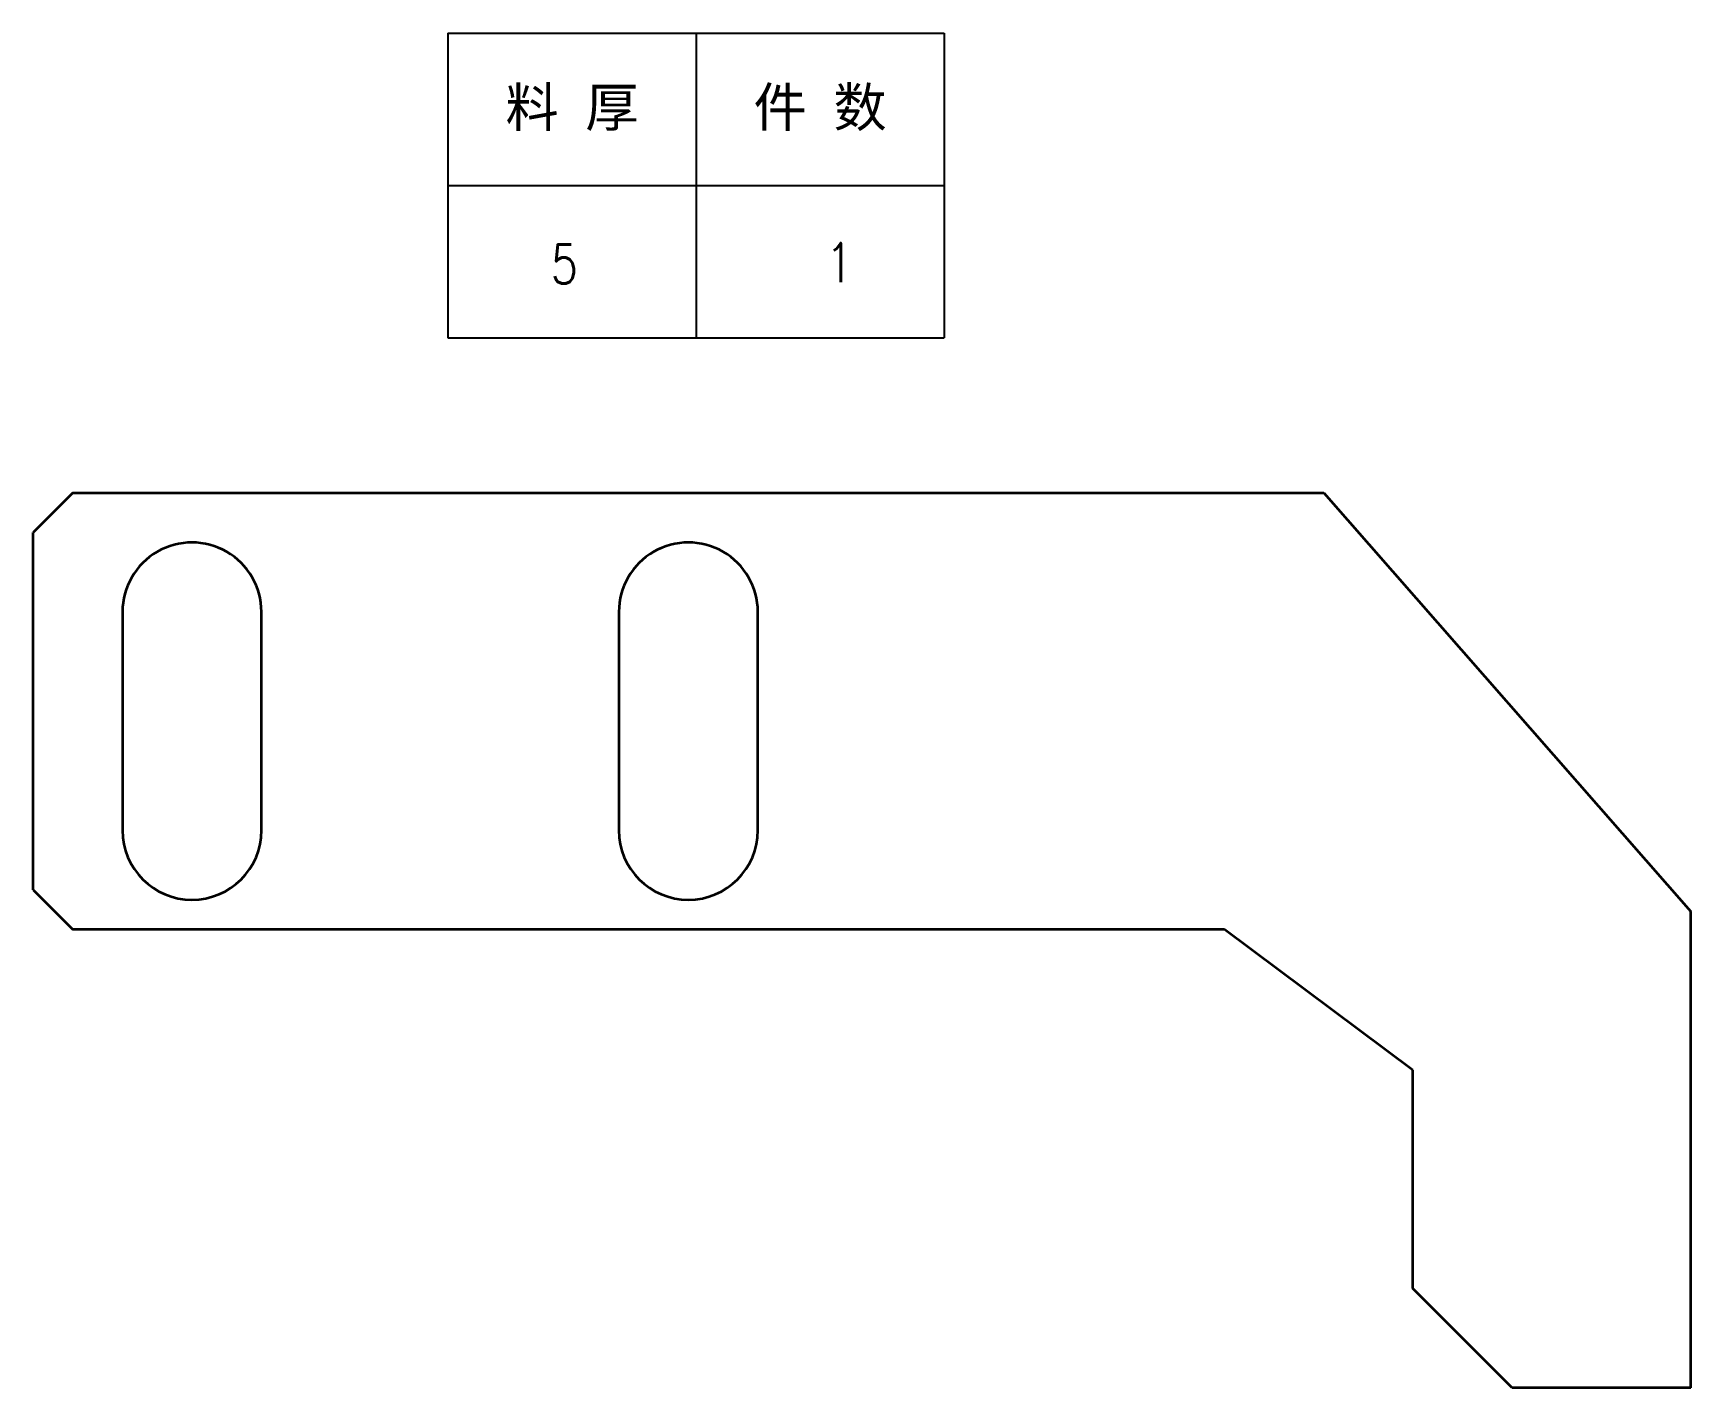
# Model space of a CAD drawing. Header units: inches. Extents: x -6764 to -5139, y 992 to 1720.
# Drawn here: x -6666.1 to -6582.6, y 1253.5 to 1321.7 of the extents above; entities that cross this region are included whole.
import ezdxf
from ezdxf.enums import TextEntityAlignment as Align

# ---------------------------------------------------------------- set-up
doc = ezdxf.new("R2010")
doc.units = ezdxf.units.IN
doc.header["$MEASUREMENT"] = 0
doc.layers.add('Title Block', color=7, linetype='Continuous')
doc.styles.add('DIM', font='romans.shx', dxfattribs={"width": 0.8, "oblique": 20, "bigfont": 'bigfont.shx'})

# ---------------------------------------------------------------- blocks, each defined once
blk = doc.blocks.new('*T260')
at = {"color": 0, "linetype": 'ByBlock', "lineweight": -2, "transparency": 16777216}
for p, q in [((0, 0), (127, 0)), ((0, 0), (0, -78)), ((63.5, 0), (63.5, -78)), ((127, 0), (127, -78)), ((0, -39), (127, -39)), ((0, -78), (127, -78))]:
    blk.add_line(p, q, dxfattribs=at)
at = {"color": 0, "transparency": 16777216, "char_height": 10, "width": 60.5, "attachment_point": 5}
for s, insert in [('{\\fSimSun|b0|i0|c134|p2;料 厚}', (31.75, -19.5)), ('{\\fSimSun|b0|i0|c134|p2;件 数}', (95.25, -19.5))]:
    blk.add_mtext(s, dxfattribs=dict(at, insert=insert))
blk = doc.blocks.new('拆图参数')
blk.add_blockref('*T260', (-63.5, 78))
at = {"style": 'DIM', "width": 0.8}
blk.add_attdef('6', text='', height=10, dxfattribs=at).set_placement((-37.13, 18.91), align=Align.MIDDLE_LEFT)
blk.add_attdef('1', text='', height=10, dxfattribs=at).set_placement((36.65, 19.27), align=Align.MIDDLE_CENTER)

msp = doc.modelspace()

# ---------------------------------------------------------------- linework, layer by layer
at = {"color": 7, "lineweight": 35}
for p, q in [((-6664.074, 1298.572), (-6666.074, 1296.572)), ((-6664.074, 1298.572), (-6601.074, 1298.572)), ((-6601.074, 1298.572), (-6582.582, 1277.485)), ((-6666.074, 1278.572), (-6666.074, 1296.572)), ((-6661.574, 1292.572), (-6661.574, 1281.572)), ((-6654.574, 1281.572), (-6654.574, 1292.572)), ((-6636.574, 1292.572), (-6636.574, 1281.572)), ((-6629.574, 1281.572), (-6629.574, 1292.572)), ((-6666.074, 1278.572), (-6664.074, 1276.572)), ((-6582.582, 1253.485), (-6582.582, 1277.485)), ((-6606.074, 1276.572), (-6664.074, 1276.572)), ((-6596.582, 1269.485), (-6606.074, 1276.572)), ((-6596.582, 1258.485), (-6596.582, 1269.485)), ((-6591.582, 1253.485), (-6596.582, 1258.485)), ((-6582.582, 1253.485), (-6591.582, 1253.485))]:
    msp.add_line(p, q, dxfattribs=at)
for centre, start, end in [((-6658.074, 1292.572), 359.99999, 180.00001), ((-6633.074, 1292.572), 359.99999, 180.00001), ((-6658.074, 1281.572), 180.00032, 359.99999), ((-6633.074, 1281.572), 180.00032, 359.99999)]:
    msp.add_arc(centre, 3.5, start, end, dxfattribs=at)

# ---------------------------------------------------------------- block references
at = {"layer": 'Title Block', "xscale": 0.1968503937007874, "yscale": 0.1968503937007874, "zscale": 0.1968503937007874}
msp.add_blockref('拆图参数', (-6632.684, 1306.375), dxfattribs=at).add_auto_attribs({'1': '1', '6': '5'})

doc.saveas('drawing.dxf')
